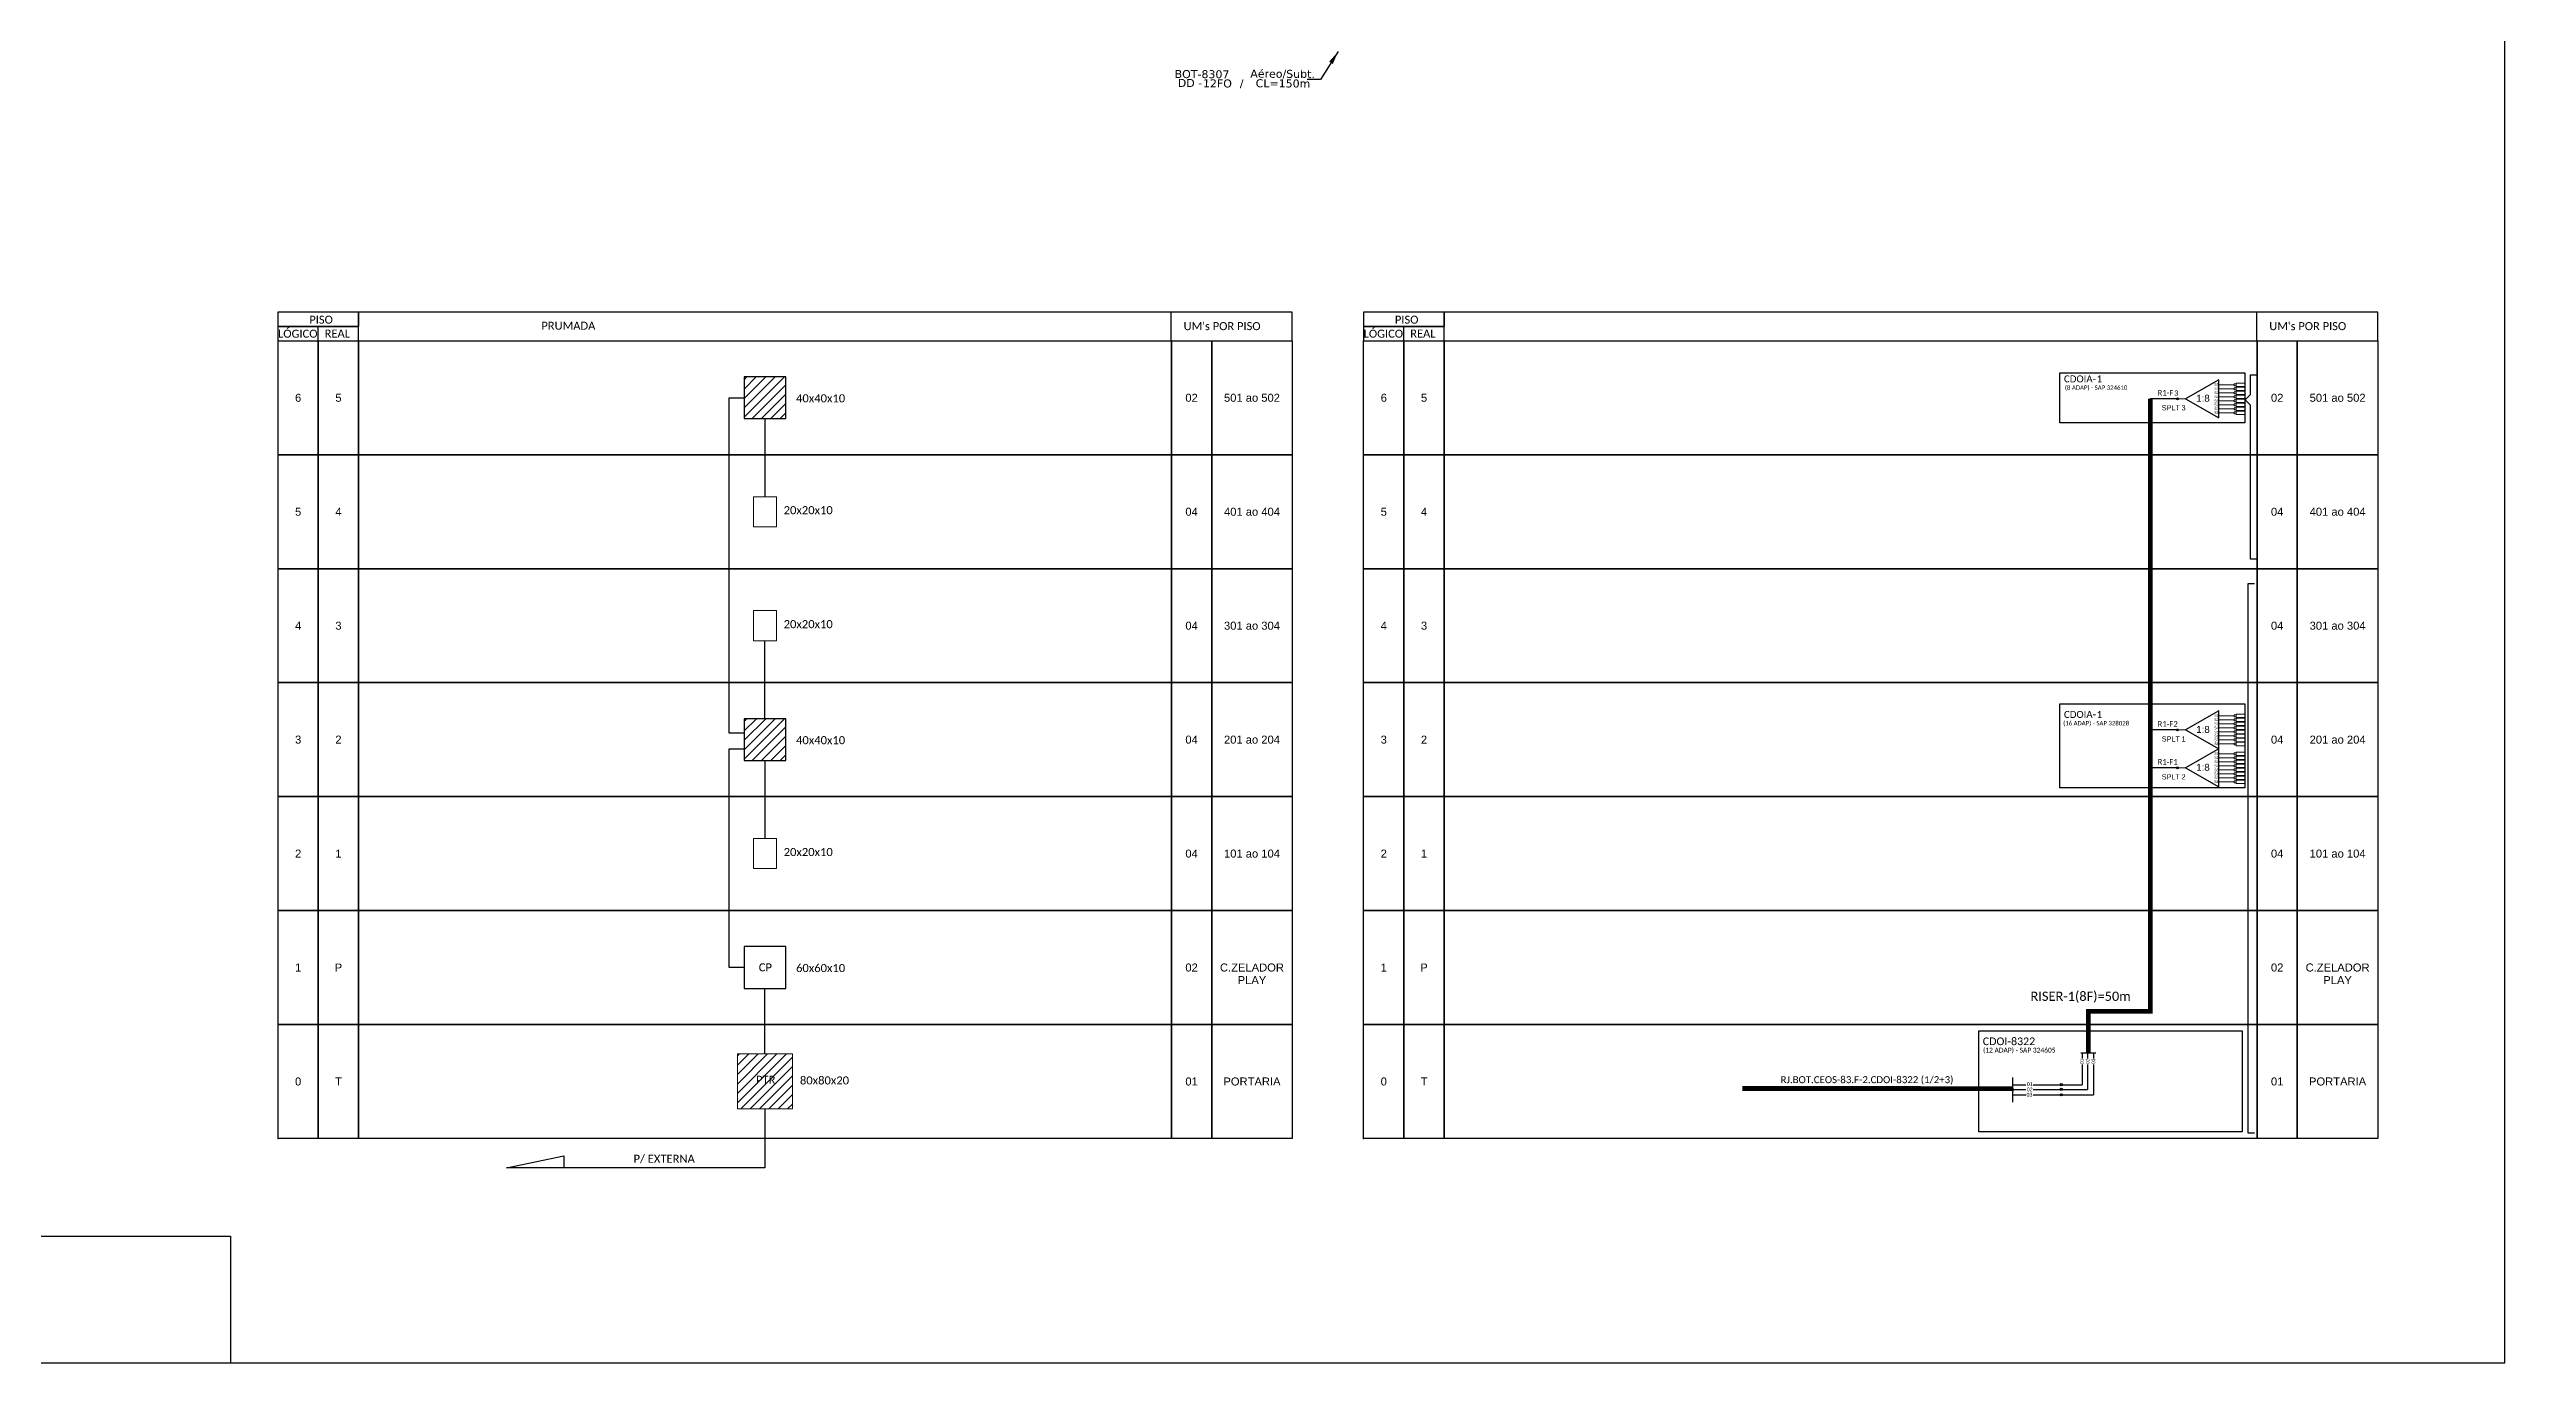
# Model space of a CAD drawing. Extents: x -89 to 749, y 705 to 1299.
# Drawn here: x 197 to 749, y 705 to 1000 of the extents above; entities that cross this region are included whole.
import ezdxf
from ezdxf.enums import TextEntityAlignment as Align

# ---------------------------------------------------------------- set-up
doc = ezdxf.new("R2010")
doc.units = 0
doc.layers.add('EXTRA', color=50, linetype='Continuous', plot=False)
doc.layers.add('label_cabos', color=7, linetype='Continuous')
doc.layers.add('Legenda', color=1, linetype='Continuous')
doc.styles.add('ARIAL', font='arial.ttf')
doc.styles.add('siredit', font='verdana.ttf')
doc.styles.add('WMF-Calibri0', font='calibri.ttf')
doc.dimstyles.new('CC', dxfattribs={"dimtxt": 1, "dimasz": 2, "dimexe": 0.18, "dimexo": 0.0625, "dimgap": 0.09, "dimtad": 0, "dimdec": 0, "dimrnd": 1, "dimzin": 0, "dimdsep": 46, "dimtxsty": 'siredit', "dimblk": 'NONE', "dimcen": 0, "dimse1": 1, "dimse2": 1, "dimsd1": 1, "dimsd2": 1, "dimclrt": 7, "dimadec": 0, "dimazin": 0, "dimtfac": 1, "dimtdec": 0, "dimtofl": 0, "dimtmove": 0, "dimatfit": 3, "dimfxl": 0, "dimtolj": 1, "dimtzin": 0, "dimarcsym": 0})

# ---------------------------------------------------------------- blocks, each defined once
blk = doc.blocks.new('LEGENDA DOS CABOS')
at = {"layer": 'EXTRA', "color": 0, "style": 'siredit'}
for tag, p in [('ID', (4.6, 0.97)), ('XX', (9.03, 0.97))]:
    blk.add_attdef(tag, text='', height=0.48, rotation=359.69, dxfattribs=at).set_placement(p, align=Align.MIDDLE_CENTER)
at = {"layer": 'Legenda', "color": 0, "style": 'siredit'}
for tag, p in [('TIPO_CABO', (1.31, 0)), ('CABO', (4.69, -0.05)), ('/', (6.81, -0.05)), ('METROS', (10.03, -0.05))]:
    blk.add_attdef(tag, text='', height=0.8, rotation=359.69, dxfattribs=at).set_placement(p, align=Align.MIDDLE_CENTER)
blk = doc.blocks.new('_None')
blk = doc.blocks.new('SPLT_1-8_SC-APC')
at = {"color": 1}
blk.add_lwpolyline([(-7.37, -2.1), (-17.04, -7.55), (-7.37, -13), (-7.37, -2.1)], dxfattribs=at)
at = {"color": 3, "lineweight": 0}
for points in [[(-2.99, -3.51), (-7.37, -3.51)], [(-7.37, -4.66), (-2.99, -4.66)], [(-7.37, -5.82), (-2.99, -5.82)], [(-7.37, -6.97), (-2.99, -6.97)], [(-2.41, -3.02), (-2.41, -4)], [(-2.41, -3.02), (0, -3.02)], [(-2.41, -4), (0, -4)], [(-2.41, -4.17), (-2.41, -5.16)], [(-2.41, -4.17), (0, -4.17)], [(-2.41, -5.16), (0, -5.16)], [(-2.41, -5.32), (-2.41, -6.31)], [(-2.41, -5.32), (0, -5.32)], [(-2.41, -6.31), (0, -6.31)], [(-2.41, -6.48), (-2.41, -7.46)], [(-2.41, -6.48), (0, -6.48)], [(-7.37, -8.12), (-2.99, -8.12)], [(-7.37, -9.28), (-2.99, -9.28)], [(-7.37, -10.43), (-2.99, -10.43)], [(-7.37, -11.58), (-2.99, -11.58)], [(-2.41, -7.46), (0, -7.46)], [(-2.41, -7.63), (-2.41, -8.62)], [(-2.41, -7.63), (0, -7.63)], [(-2.41, -8.62), (0, -8.62)], [(-2.41, -8.78), (-2.41, -9.77)], [(-2.41, -8.78), (0, -8.78)], [(-2.41, -9.77), (0, -9.77)], [(-2.41, -9.94), (-2.41, -10.92)], [(-2.41, -9.94), (0, -9.94)], [(-2.41, -10.92), (0, -10.92)], [(-2.41, -11.09), (-2.41, -12.08)], [(-2.41, -11.09), (0, -11.09)], [(-2.41, -12.08), (0, -12.08)]]:
    blk.add_lwpolyline(points, dxfattribs=at)
for points in [[(-2.99, -3.22), (-2.41, -3.22), (-2.41, -3.8), (-2.99, -3.8)], [(-2.99, -4.38), (-2.41, -4.38), (-2.41, -4.95), (-2.99, -4.95)], [(-2.99, -5.53), (-2.41, -5.53), (-2.41, -6.1), (-2.99, -6.1)], [(-2.99, -6.68), (-2.41, -6.68), (-2.41, -7.26), (-2.99, -7.26)], [(-2.99, -7.84), (-2.41, -7.84), (-2.41, -8.41), (-2.99, -8.41)], [(-2.99, -8.99), (-2.41, -8.99), (-2.41, -9.56), (-2.99, -9.56)], [(-2.99, -10.14), (-2.41, -10.14), (-2.41, -10.72), (-2.99, -10.72)], [(-2.99, -11.3), (-2.41, -11.3), (-2.41, -11.87), (-2.99, -11.87)]]:
    blk.add_lwpolyline(points, close=True, dxfattribs=at)
at = {"color": 1, "lineweight": 0}
blk.add_lwpolyline([(-17.04, -7.55), (-19.26, -7.55)], dxfattribs=at)
at = {"color": 1, "style": 'ARIAL'}
for s, height, p in [('1:8', 2, (-13.91, -8.4)), ('S1', 0.75, (-8.74, -3.78)), ('S2', 0.75, (-8.74, -4.97)), ('S3', 0.75, (-8.74, -6.18)), ('S4', 0.75, (-8.74, -7.36)), ('S5', 0.75, (-8.74, -8.57)), ('S6', 0.75, (-8.74, -9.69)), ('S7', 0.75, (-8.74, -10.78)), ('S8', 0.75, (-8.74, -11.9))]:
    blk.add_text(s, height=height, dxfattribs=at).set_placement(p)

msp = doc.modelspace()

# ---------------------------------------------------------------- hatches: boundary and pattern name
h = msp.add_hatch()
h.set_pattern_fill('ANSI31', color=1, scale=0.469565)
h.set_pattern_definition([(45, (-448.7939, 170.5), (-1.054204, 1.054204), [])])
h.paths.add_polyline_path([(353.22, 917.37), (362.61, 917.37), (362.61, 926.76), (353.22, 926.76)])
h = msp.add_hatch(color=3)
h.dxf.hatch_style = 1
edge = h.paths.add_edge_path()
edge.add_arc((675.64, 921.84), 0.201, 0, 360)
h = msp.add_hatch()
h.set_pattern_fill('ANSI31', color=1, scale=0.469565)
h.set_pattern_definition([(45, (-448.7939, 93.6234), (-1.054204, 1.054204), [])])
h.paths.add_polyline_path([(353.22, 840.49), (362.61, 840.49), (362.61, 849.89), (353.22, 849.89)])
h = msp.add_hatch(color=3)
h.dxf.hatch_style = 1
edge = h.paths.add_edge_path()
edge.add_arc((675.64, 847.37), 0.201, 0, 360)
h = msp.add_hatch(color=3)
h.dxf.hatch_style = 1
edge = h.paths.add_edge_path()
edge.add_arc((675.64, 838.84), 0.201, 0, 360)
h = msp.add_hatch()
h.set_pattern_fill('ANSI31', color=1, scale=0.469565)
h.set_pattern_definition([(45, (-256.048, 2865.0466), (-1.054204, 1.054204), [])])
h.paths.add_polyline_path([(364.1, 762.13), (364.1, 774.5), (351.73, 774.5), (351.73, 762.13)])
h.paths.add_polyline_path([(355.44, 767.32), (360.76, 767.32), (360.76, 770.04), (355.44, 770.04)], flags=24)
h = msp.add_hatch(color=3)
h.dxf.hatch_style = 1
edge = h.paths.add_edge_path()
edge.add_arc((649.48, 767.58), 0.25, 0, 360)
h = msp.add_hatch(color=3)
h.dxf.hatch_style = 1
edge = h.paths.add_edge_path()
edge.add_arc((649.48, 766.54), 0.25, 0, 360)
h = msp.add_hatch(color=3)
h.dxf.hatch_style = 1
edge = h.paths.add_edge_path()
edge.add_arc((649.48, 765.3), 0.25, 0, 360)

# ---------------------------------------------------------------- linework, layer by layer
at = {"color": 5}
msp.add_line((653.84, 774.76), (657.28, 774.76), dxfattribs=at)
at = {"color": 3}
msp.add_line((638.59, 767.59), (641.52, 767.59), dxfattribs=at)
for points in [[(-89.32, 705.02), (749.25, 705.02), (749.25, 1299.02), (-89.32, 1299.02), (-89.32, 705.02)], [(266.47, 934.88), (476.5, 934.88), (476.5, 941.32), (266.47, 941.32), (266.47, 941.32), (266.47, 938.1)], [(449.3, 934.88), (449.3, 941.32)], [(510.65, 934.88), (720.67, 934.88), (720.67, 941.32), (510.65, 941.32), (510.65, 941.32), (510.65, 938.1)], [(693.48, 934.88), (693.48, 941.32)], [(257.41, 934.88), (257.41, 938.1)], [(501.59, 934.88), (501.59, 938.1)], [(638.59, 766.79), (638.59, 766.09)], [(638.59, 765.3), (641.52, 765.3)], [(643.18, 765.3), (649.48, 765.3), (649.48, 765.3)]]:
    msp.add_lwpolyline(points)
for points in [[(248.36, 938.1), (266.47, 938.1), (266.47, 941.32), (248.36, 941.32)], [(492.53, 938.1), (510.65, 938.1), (510.65, 941.32), (492.53, 941.32)], [(248.36, 934.88), (266.47, 934.88), (266.47, 938.1), (248.36, 938.1)], [(248.39, 934.88), (257.44, 934.88), (257.44, 909.25), (248.39, 909.25)], [(257.44, 934.88), (266.5, 934.88), (266.5, 909.25), (257.44, 909.25)], [(266.5, 934.88), (449.33, 934.88), (449.33, 909.25), (266.5, 909.25)], [(449.33, 934.88), (458.39, 934.88), (458.39, 909.25), (449.33, 909.25)], [(458.39, 934.88), (476.5, 934.88), (476.5, 909.25), (458.39, 909.25)], [(492.53, 934.88), (510.65, 934.88), (510.65, 938.1), (492.53, 938.1)], [(492.56, 934.88), (501.62, 934.88), (501.62, 909.25), (492.56, 909.25)], [(501.62, 934.88), (510.67, 934.88), (510.67, 909.25), (501.62, 909.25)], [(510.67, 934.88), (693.5, 934.88), (693.5, 909.25), (510.67, 909.25)], [(693.5, 934.88), (702.56, 934.88), (702.56, 909.25), (693.5, 909.25)], [(702.56, 934.88), (720.67, 934.88), (720.67, 909.25), (702.56, 909.25)], [(248.39, 909.25), (257.44, 909.25), (257.44, 883.63), (248.39, 883.63)], [(257.44, 909.25), (266.5, 909.25), (266.5, 883.63), (257.44, 883.63)], [(266.5, 909.25), (449.33, 909.25), (449.33, 883.63), (266.5, 883.63)], [(449.33, 909.25), (458.39, 909.25), (458.39, 883.63), (449.33, 883.63)], [(458.39, 909.25), (476.5, 909.25), (476.5, 883.63), (458.39, 883.63)], [(492.56, 909.25), (501.62, 909.25), (501.62, 883.63), (492.56, 883.63)], [(501.62, 909.25), (510.67, 909.25), (510.67, 883.63), (501.62, 883.63)], [(510.67, 909.25), (693.5, 909.25), (693.5, 883.63), (510.67, 883.63)], [(693.5, 909.25), (702.56, 909.25), (702.56, 883.63), (693.5, 883.63)], [(702.56, 909.25), (720.67, 909.25), (720.67, 883.63), (702.56, 883.63)], [(248.39, 883.63), (257.44, 883.63), (257.44, 858), (248.39, 858)], [(257.44, 883.63), (266.5, 883.63), (266.5, 858), (257.44, 858)], [(266.5, 883.63), (449.33, 883.63), (449.33, 858), (266.5, 858)], [(449.33, 883.63), (458.39, 883.63), (458.39, 858), (449.33, 858)], [(458.39, 883.63), (476.5, 883.63), (476.5, 858), (458.39, 858)], [(492.56, 883.63), (501.62, 883.63), (501.62, 858), (492.56, 858)], [(501.62, 883.63), (510.67, 883.63), (510.67, 858), (501.62, 858)], [(510.67, 883.63), (693.5, 883.63), (693.5, 858), (510.67, 858)], [(693.5, 883.63), (702.56, 883.63), (702.56, 858), (693.5, 858)], [(702.56, 883.63), (720.67, 883.63), (720.67, 858), (702.56, 858)], [(248.39, 858), (257.44, 858), (257.44, 832.38), (248.39, 832.38)], [(257.44, 858), (266.5, 858), (266.5, 832.38), (257.44, 832.38)], [(266.5, 858), (449.33, 858), (449.33, 832.38), (266.5, 832.38)], [(449.33, 858), (458.39, 858), (458.39, 832.38), (449.33, 832.38)], [(458.39, 858), (476.5, 858), (476.5, 832.38), (458.39, 832.38)], [(492.56, 858), (501.62, 858), (501.62, 832.38), (492.56, 832.38)], [(501.62, 858), (510.67, 858), (510.67, 832.38), (501.62, 832.38)], [(510.67, 858), (693.5, 858), (693.5, 832.38), (510.67, 832.38)], [(693.5, 858), (702.56, 858), (702.56, 832.38), (693.5, 832.38)], [(702.56, 858), (720.67, 858), (720.67, 832.38), (702.56, 832.38)], [(353.22, 840.49), (362.61, 840.49), (362.61, 849.89), (353.22, 849.89)], [(248.39, 832.38), (257.44, 832.38), (257.44, 806.75), (248.39, 806.75)], [(257.44, 832.38), (266.5, 832.38), (266.5, 806.75), (257.44, 806.75)], [(266.5, 832.38), (449.33, 832.38), (449.33, 806.75), (266.5, 806.75)], [(449.33, 832.38), (458.39, 832.38), (458.39, 806.75), (449.33, 806.75)], [(458.39, 832.38), (476.5, 832.38), (476.5, 806.75), (458.39, 806.75)], [(492.56, 832.38), (501.62, 832.38), (501.62, 806.75), (492.56, 806.75)], [(501.62, 832.38), (510.67, 832.38), (510.67, 806.75), (501.62, 806.75)], [(510.67, 832.38), (693.5, 832.38), (693.5, 806.75), (510.67, 806.75)], [(693.5, 832.38), (702.56, 832.38), (702.56, 806.75), (693.5, 806.75)], [(702.56, 832.38), (720.67, 832.38), (720.67, 806.75), (702.56, 806.75)], [(248.39, 806.75), (257.44, 806.75), (257.44, 781.13), (248.39, 781.13)], [(257.44, 806.75), (266.5, 806.75), (266.5, 781.13), (257.44, 781.13)], [(266.5, 806.75), (449.33, 806.75), (449.33, 781.13), (266.5, 781.13)], [(449.33, 806.75), (458.39, 806.75), (458.39, 781.13), (449.33, 781.13)], [(458.39, 806.75), (476.5, 806.75), (476.5, 781.13), (458.39, 781.13)], [(492.56, 806.75), (501.62, 806.75), (501.62, 781.13), (492.56, 781.13)], [(501.62, 806.75), (510.67, 806.75), (510.67, 781.13), (501.62, 781.13)], [(510.67, 806.75), (693.5, 806.75), (693.5, 781.13), (510.67, 781.13)], [(693.5, 806.75), (702.56, 806.75), (702.56, 781.13), (693.5, 781.13)], [(702.56, 806.75), (720.67, 806.75), (720.67, 781.13), (702.56, 781.13)], [(353.22, 789.24), (362.61, 789.24), (362.61, 798.63), (353.22, 798.63)], [(248.39, 781.13), (257.44, 781.13), (257.44, 755.5), (248.39, 755.5)], [(257.44, 781.13), (266.5, 781.13), (266.5, 755.5), (257.44, 755.5)], [(266.5, 781.13), (449.33, 781.13), (449.33, 755.5), (266.5, 755.5)], [(449.33, 781.13), (458.39, 781.13), (458.39, 755.5), (449.33, 755.5)], [(458.39, 781.13), (476.5, 781.13), (476.5, 755.5), (458.39, 755.5)], [(492.56, 781.13), (501.62, 781.13), (501.62, 755.5), (492.56, 755.5)], [(501.62, 781.13), (510.67, 781.13), (510.67, 755.5), (501.62, 755.5)], [(510.67, 781.13), (693.5, 781.13), (693.5, 755.5), (510.67, 755.5)], [(693.5, 781.13), (702.56, 781.13), (702.56, 755.5), (693.5, 755.5)], [(702.56, 781.13), (720.67, 781.13), (720.67, 755.5), (702.56, 755.5)]]:
    msp.add_lwpolyline(points, close=True)
at = {"color": 1}
for points in [[(353.22, 917.37), (362.61, 917.37), (362.61, 926.76), (353.22, 926.76)], [(649.16, 927.67), (690.74, 927.67), (690.74, 916.46), (649.16, 916.46)], [(649.16, 853.2), (690.74, 853.2), (690.74, 834.32), (649.16, 834.32)], [(630.92, 779.66), (690.18, 779.66), (690.18, 756.96), (630.92, 756.96)]]:
    msp.add_lwpolyline(points, close=True, dxfattribs=at)
at = {"color": 3}
for points in [[(693.34, 885.8), (692.05, 885.8), (692.05, 920.42), (690.82, 921.6), (692.05, 922.78), (692.05, 927.2), (693.34, 927.2)], [(692.96, 756.67), (691.54, 756.67), (691.53, 763.2), (691.53, 765.79), (691.53, 765.79), (691.53, 775.17), (691.53, 775.17), (691.53, 775.17), (691.54, 880.33), (692.96, 880.33)], [(643.18, 767.58), (649.48, 767.58), (649.48, 767.58)]]:
    msp.add_lwpolyline(points, dxfattribs=at)
at = {"color": 3, "ltscale": 0.5}
for points in [[(353.22, 846.67), (349.86, 846.67), (349.86, 922.07), (353.22, 922.07)], [(357.91, 917.37), (357.91, 899.81)], [(357.91, 849.89), (357.91, 867.44)], [(353.22, 793.94), (349.86, 793.94), (349.86, 843.15), (353.22, 843.15)], [(357.91, 840.49), (357.91, 822.94)], [(357.91, 774.5), (357.91, 789.24)], [(357.91, 762.13), (357.91, 748.85), (299.77, 748.85), (312.68, 751.59), (312.68, 748.85)]]:
    msp.add_lwpolyline(points, dxfattribs=at)
at = {"color": 5, "const_width": 1.06}
msp.add_lwpolyline([(669.48, 921.84), (669.48, 784.07), (655.56, 784.07), (655.56, 774.76)], dxfattribs=at)
at = {"color": 5}
for points in [[(675.64, 921.84), (669.48, 921.84)], [(675.64, 847.37), (669.48, 847.37)], [(675.64, 838.84), (669.48, 838.84)], [(654.16, 774.76), (654.16, 773.46)], [(655.4, 774.76), (655.4, 773.46)], [(656.72, 774.76), (656.72, 773.46)], [(654.16, 772.1), (654.16, 767.58)], [(655.4, 772.1), (655.4, 766.54)], [(656.72, 772.1), (656.72, 765.3)], [(649.48, 767.58), (654.16, 767.58)], [(649.48, 766.54), (655.4, 766.54)], [(649.48, 765.3), (656.72, 765.3)]]:
    msp.add_lwpolyline(points, dxfattribs=at)
at = {"color": 0, "lineweight": 0}
for points in [[(355.32, 899.81), (360.51, 899.81), (360.51, 893.07), (355.32, 893.07)], [(355.32, 874.19), (360.51, 874.19), (360.51, 867.44), (355.32, 867.44)], [(355.32, 822.94), (360.51, 822.94), (360.51, 816.19), (355.32, 816.19)]]:
    msp.add_lwpolyline(points, close=True, dxfattribs=at)
at = {"color": 1, "lineweight": 0}
msp.add_lwpolyline([(351.73, 774.5), (364.1, 774.5), (364.1, 762.13), (351.73, 762.13)], close=True, dxfattribs=at)
at = {"color": 1}
msp.add_lwpolyline([(638.59, 763.62), (638.59, 769.19)], dxfattribs=at)
at = {"color": 1, "const_width": 1.06}
msp.add_lwpolyline([(577.75, 766.73), (638.59, 766.72)], dxfattribs=at)
at = {"color": 2}
for points in [[(638.59, 766.54), (641.52, 766.54)], [(643.18, 766.54), (649.48, 766.54), (649.48, 766.54)]]:
    msp.add_lwpolyline(points, dxfattribs=at)
at = {"color": 7}
msp.add_lwpolyline([(-89.24, 733.5), (237.71, 733.5), (237.71, 705.02)], dxfattribs=at)
at = {"color": 3}
for centre, radius in [((675.64, 921.84), 0.201), ((675.64, 847.37), 0.201), ((675.64, 838.84), 0.201), ((649.48, 767.58), 0.25), ((649.48, 766.54), 0.25), ((649.48, 765.3), 0.25)]:
    msp.add_circle(centre, radius, dxfattribs=at)
for p in [(248.39, 934.88), (492.56, 934.88), (248.39, 909.25), (492.56, 909.25), (248.39, 883.63), (492.56, 883.63), (248.39, 858), (492.56, 858), (248.39, 832.38), (492.56, 832.38), (248.39, 806.75), (492.56, 806.75), (248.39, 781.13), (492.56, 781.13), (248.39, 755.5), (492.56, 755.5)]:
    msp.add_point(p)

# ---------------------------------------------------------------- block references
at = {"color": 3, "xscale": 0.782608695652174, "zscale": 0.782608695652174}
for p, yscale in [((690.71, 927.75), 0.782608695652174), ((690.71, 853.27), 0.7826086956521721), ((690.71, 844.75), 0.7826086956521721)]:
    msp.add_blockref('SPLT_1-8_SC-APC', p, dxfattribs=dict(at, yscale=yscale))
at = {"layer": 'label_cabos', "color": 0, "lineweight": 0}
ref = msp.add_blockref('LEGENDA DOS CABOS', (448.57, 991.92), dxfattribs=dict(at, xscale=1.800000000000011, yscale=1.800000000000011, zscale=1.800000000000011))
ref.add_attrib('ID', 'BOT-8307', dxfattribs={"color": 0, "height": 1.8, "rotation": 359.69, "style": 'siredit'}).set_placement((456.2, 994.85), align=Align.MIDDLE_CENTER)
ref.add_attrib('CABO', '12FO', dxfattribs={"color": 0, "height": 1.8, "rotation": 359.69, "style": 'siredit'}).set_placement((459.67, 992.77), align=Align.MIDDLE_CENTER)
ref.add_attrib('METROS', 'CL=150m', dxfattribs={"color": 0, "height": 1.8, "rotation": 359.69, "style": 'siredit'}).set_placement((474.42, 992.77), align=Align.MIDDLE_CENTER)
ref.add_attrib('XX', 'Aéreo/Subt.', dxfattribs={"color": 0, "height": 1.8, "rotation": 359.69, "style": 'siredit'}).set_placement((474.33, 994.93), align=Align.MIDDLE_CENTER)
ref.add_attrib('/', '/', dxfattribs={"color": 0, "height": 1.8, "rotation": 359.69, "style": 'siredit'}).set_placement((465.12, 992.77), align=Align.MIDDLE_CENTER)
ref.add_attrib('TIPO_CABO', 'DD -', dxfattribs={"color": 0, "height": 1.8, "rotation": 359.69, "style": 'siredit'}).set_placement((453.5, 992.86), align=Align.MIDDLE_CENTER)

# ---------------------------------------------------------------- texts
at = {"style": 'WMF-Calibri0'}
for s, height, p in [('     PISO', 1.8, (252.24, 938.73)), ('PRUMADA', 1.8, (307.61, 937.37)), ("UM's POR PISO", 1.8, (452.06, 937.28)), ('     PISO', 1.8, (496.41, 938.73)), ("UM's POR PISO", 1.8, (696.24, 937.28)), ('  LÓGICO', 1.8, (247.12, 935.58)), ('    REAL', 1.8, (256.32, 935.62)), ('  LÓGICO', 1.8, (491.29, 935.58)), ('    REAL', 1.8, (500.5, 935.62)), ('40x40x10', 1.813, (364.9, 921.04)), ('20x20x10', 1.813, (362.11, 895.88)), ('20x20x10', 1.813, (362.11, 870.25)), ('40x40x10', 1.813, (364.9, 844.16)), ('20x20x10', 1.813, (362.11, 819)), ('CP', 1.813, (356.51, 793.07)), ('60x60x10', 1.813, (364.9, 792.91)), ('PTR', 1.813, (355.89, 767.78)), ('80x80x20', 1.813, (365.77, 767.64)), ('P/ EXTERNA', 1.813, (328.34, 750.02))]:
    msp.add_text(s, height=height, dxfattribs=at).set_placement(p)
at = {"style": 'ARIAL'}
for s, height, p in [('6', 1.8, (252.91, 922.07)), ('5', 1.8, (261.97, 922.07)), ('02', 1.8, (453.86, 922.07)), ('501 ao 502', 1.8, (467.44, 922.07)), ('6', 1.8, (497.09, 922.07)), ('5', 1.8, (506.14, 922.07)), ('02', 1.8, (698.03, 922.07)), ('501 ao 502', 1.8, (711.62, 922.07)), ('5', 1.8, (252.91, 896.44)), ('4', 1.8, (261.97, 896.44)), ('04', 1.8, (453.86, 896.44)), ('401 ao 404', 1.8, (467.44, 896.44)), ('5', 1.8, (497.09, 896.44)), ('4', 1.8, (506.14, 896.44)), ('04', 1.8, (698.03, 896.44)), ('401 ao 404', 1.8, (711.62, 896.44)), ('4', 1.8, (252.91, 870.81)), ('3', 1.8, (261.97, 870.81)), ('04', 1.8, (453.86, 870.81)), ('301 ao 304', 1.8, (467.44, 870.81)), ('4', 1.8, (497.09, 870.81)), ('3', 1.8, (506.14, 870.81)), ('04', 1.8, (698.03, 870.81)), ('301 ao 304', 1.8, (711.62, 870.81)), ('3', 1.8, (252.91, 845.19)), ('2', 1.8, (261.97, 845.19)), ('04', 1.8, (453.86, 845.19)), ('201 ao 204', 1.8, (467.44, 845.19)), ('3', 1.8, (497.09, 845.19)), ('2', 1.8, (506.14, 845.19)), ('04', 1.8, (698.03, 845.19)), ('201 ao 204', 1.8, (711.62, 845.19)), ('2', 1.8, (252.91, 819.56)), ('1', 1.8, (261.97, 819.56)), ('04', 1.8, (453.86, 819.56)), ('101 ao 104', 1.8, (467.44, 819.56)), ('2', 1.8, (497.09, 819.56)), ('1', 1.8, (506.14, 819.56)), ('04', 1.8, (698.03, 819.56)), ('101 ao 104', 1.8, (711.62, 819.56)), ('1', 1.8, (252.91, 793.94)), ('P', 1.8, (261.97, 793.94)), ('02', 1.8, (453.86, 793.94)), ('C.ZELADOR', 1.8, (467.44, 793.94)), ('PLAY', 1.8, (467.44, 791.11)), ('1', 1.8, (497.09, 793.94)), ('P', 1.8, (506.14, 793.94)), ('02', 1.8, (698.03, 793.94)), ('C.ZELADOR', 1.8, (711.62, 793.94)), ('PLAY', 1.8, (711.62, 791.11)), ('0', 1.8, (252.91, 768.31)), ('T', 1.8, (261.97, 768.31)), ('01', 1.8, (453.86, 768.31)), ('PORTARIA', 1.8, (467.44, 768.31)), ('0', 1.8, (497.09, 768.31)), ('T', 1.8, (506.14, 768.31)), ('01', 0.861, (642.39, 767.72)), ('01', 1.8, (698.03, 768.31)), ('PORTARIA', 1.8, (711.62, 768.31)), ('03', 0.861, (642.31, 765.33)), ('02', 0.861, (642.36, 766.52))]:
    msp.add_text(s, height=height, dxfattribs=at).set_placement(p, align=Align.MIDDLE_CENTER)
at = {"color": 1, "style": 'WMF-Calibri0'}
for s, height, p in [('CDOIA-', 1.565, (650.08, 925.54)), ('1', 1.57, (657.42, 925.54)), ('CDOIA-', 1.565, (650.08, 850.07)), ('1', 1.57, (657.42, 850.07)), ('CDOI-8322', 1.722, (631.81, 776.48)), ('RJ.BOT.CEOS-83.F-2.CDOI-8322 (1/2+3)', 1.5652, (586.34, 767.93))]:
    msp.add_text(s, height=height, dxfattribs=at).set_placement(p)
for s, height, p in [('(8 ADAP) - SAP 324610', 0.9783, (657.31, 923.86)), ('(16 ADAP) - SAP 328028', 0.9783, (657.31, 848.39)), ('(12 ADAP) - SAP 324605', 1.0761, (640.03, 774.82))]:
    msp.add_text(s, height=height, dxfattribs=at).set_placement(p, align=Align.CENTER)
at = {"color": 5, "style": 'WMF-Calibri0'}
for s, height, p in [('R1-F', 1.252, (671.14, 922.56)), ('R1-F2', 1.252, (671.14, 848.09)), ('R1-F1', 1.252, (671.14, 839.56)), ('RISER-1(8F)=50m', 2.0705, (642.55, 786.44))]:
    msp.add_text(s, height=height, dxfattribs=at).set_placement(p)
at = {"color": 5, "style": 'ARIAL'}
msp.add_text('3', height=1.17, dxfattribs=at).set_placement((675.34, 922.53), align=Align.CENTER)
at = {"color": 7, "style": 'ARIAL'}
for s, height, p in [('SPLT', 1.174, (674.11, 919.23)), ('3', 1.17, (676.98, 919.23)), ('SPLT', 1.174, (674.11, 844.75)), ('1', 1.17, (676.98, 844.75)), ('SPLT', 1.174, (674.11, 836.23)), ('2', 1.17, (676.98, 836.23))]:
    msp.add_text(s, height=height, dxfattribs=at).set_placement(p, align=Align.CENTER)
at = {"style": 'ARIAL'}
for s, p in [('01', (654.15, 772.85)), ('02', (655.39, 772.85)), ('03', (656.71, 772.85))]:
    msp.add_text(s, height=0.776, rotation=90, dxfattribs=at).set_placement(p, align=Align.MIDDLE_CENTER)

# ---------------------------------------------------------------- leaders
at = {"layer": 'label_cabos'}
msp.add_leader([(486.82, 999.93), (482.85, 993.65), (479.85, 993.63)], dimstyle='CC', override={"dimasz": 3, "dimgap": 0.09, "dimtad": 0}, dxfattribs=at)

doc.saveas('drawing.dxf')
